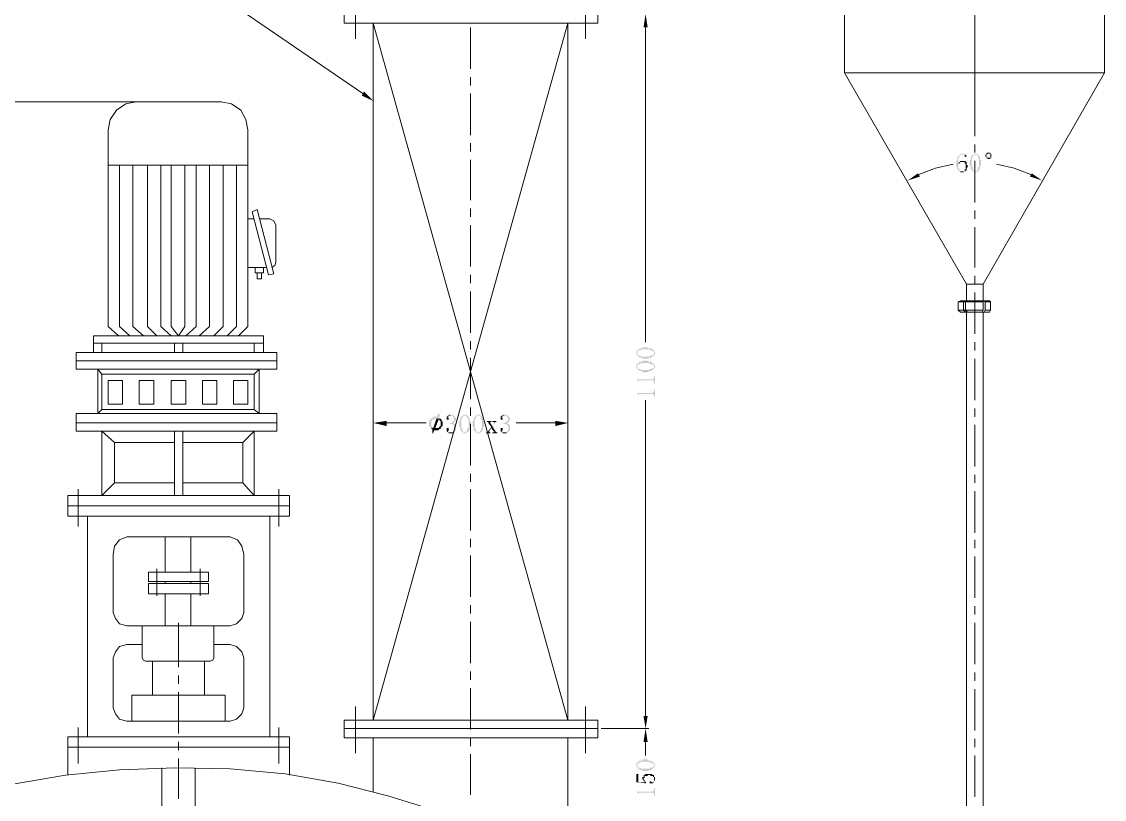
# Model space of a CAD drawing. Header units: millimetres. Extents: x 6 to 291, y 3 to 207.
# Drawn here: x 52.94 to 97.2, y 146.96 to 178.75 of the extents above; entities that cross this region are included whole.
import ezdxf

# ---------------------------------------------------------------- set-up
doc = ezdxf.new("R2010")
doc.units = ezdxf.units.MM

msp = doc.modelspace()

# ---------------------------------------------------------------- hatches: boundary and pattern name
at = {"true_color": 0x00ff00}
h = msp.add_hatch(color=3, dxfattribs=at)
h.dxf.hatch_style = 2
h.paths.add_polyline_path([(78.358859, 178.519667), (78.528192, 178.519667), (78.443526, 179.07)])
h = msp.add_hatch(color=3, dxfattribs=at)
h.dxf.hatch_style = 2
h.paths.add_polyline_path([(66.928859, 175.895), (67.309859, 175.514), (66.844192, 175.725667)])
h = msp.add_hatch(color=3, dxfattribs=at)
h.dxf.hatch_style = 2
h.paths.add_polyline_path([(91.439859, 173.355), (91.312859, 173.355), (91.312859, 173.312667), (91.270526, 173.312667), (91.270526, 173.270333), (91.228192, 173.270333), (91.228192, 173.228), (91.185859, 173.228), (91.185859, 173.185667), (91.185859, 173.143333), (91.185859, 173.101), (91.143526, 173.058667), (91.143526, 173.016333), (91.143526, 172.931667), (91.143526, 172.847), (91.143526, 172.804667), (91.185859, 172.804667), (91.185859, 172.762333), (91.185859, 172.72), (91.228192, 172.677667), (91.228192, 172.635333), (91.397526, 172.635333), (91.312859, 172.635333), (91.312859, 172.677667), (91.270526, 172.677667), (91.270526, 172.72), (91.270526, 172.762333), (91.228192, 172.762333), (91.228192, 172.804667), (91.228192, 172.847), (91.228192, 172.889333), (91.228192, 172.931667), (91.270526, 172.931667), (91.228192, 172.974), (91.228192, 173.101), (91.228192, 173.143333), (91.228192, 173.185667), (91.270526, 173.185667), (91.270526, 173.228), (91.270526, 173.270333), (91.312859, 173.270333), (91.312859, 173.312667), (91.482192, 173.312667), (91.482192, 173.355)])
h = msp.add_hatch(color=3, dxfattribs=at)
h.dxf.hatch_style = 2
h.paths.add_polyline_path([(91.397526, 173.058667), (91.312859, 173.058667), (91.270526, 173.016333), (91.482192, 173.016333), (91.482192, 172.974), (91.524526, 172.931667), (91.524526, 172.889333), (91.524526, 172.847), (91.524526, 172.804667), (91.524526, 172.72), (91.482192, 172.72), (91.482192, 172.677667), (91.482192, 172.635333), (91.270526, 172.635333), (91.312859, 172.635333), (91.312859, 172.593), (91.439859, 172.593), (91.439859, 172.635333), (91.524526, 172.635333), (91.524526, 172.677667), (91.566859, 172.677667), (91.566859, 172.72), (91.566859, 172.762333), (91.609192, 172.804667), (91.609192, 172.847), (91.609192, 172.889333), (91.566859, 172.889333), (91.566859, 172.931667), (91.566859, 172.974), (91.566859, 173.016333), (91.524526, 173.016333), (91.524526, 173.058667), (91.439859, 173.058667)])
h = msp.add_hatch(color=3, dxfattribs=at)
h.dxf.hatch_style = 2
h.paths.add_polyline_path([(91.482192, 173.312667), (91.397526, 173.312667), (91.482192, 173.312667), (91.482192, 173.270333), (91.482192, 173.228), (91.566859, 173.228), (91.566859, 173.270333), (91.524526, 173.312667)])
h = msp.add_hatch(color=3, dxfattribs=at)
h.dxf.hatch_style = 2
h.paths.add_polyline_path([(91.820859, 173.312667), (91.778526, 173.270333), (91.778526, 173.228), (91.736192, 173.228), (91.736192, 173.185667), (91.736192, 173.143333), (91.736192, 173.101), (91.693859, 173.101), (91.693859, 173.058667), (91.693859, 173.016333), (91.693859, 172.974), (91.693859, 172.931667), (91.693859, 172.889333), (91.693859, 172.847), (91.736192, 172.847), (91.736192, 172.804667), (91.736192, 172.762333), (91.736192, 172.72), (91.778526, 172.72), (91.778526, 172.677667), (91.820859, 172.677667), (91.820859, 172.635333), (91.863192, 172.635333), (91.863192, 172.593), (91.990192, 172.593), (91.990192, 172.635333), (92.032526, 172.635333), (91.863192, 172.635333), (91.863192, 172.677667), (91.820859, 172.72), (91.820859, 172.762333), (91.820859, 172.804667), (91.778526, 172.804667), (91.778526, 172.847), (91.778526, 172.889333), (91.778526, 172.931667), (91.778526, 173.016333), (91.778526, 173.058667), (91.778526, 173.101), (91.778526, 173.143333), (91.820859, 173.185667), (91.820859, 173.228), (91.820859, 173.270333), (91.863192, 173.270333), (91.863192, 173.312667), (91.905526, 173.312667)])
h = msp.add_hatch(color=3, dxfattribs=at)
h.dxf.hatch_style = 2
h.paths.add_polyline_path([(91.905526, 173.355), (91.863192, 173.355), (91.863192, 173.312667), (91.820859, 173.312667), (91.990192, 173.312667), (91.990192, 173.270333), (92.032526, 173.270333), (92.032526, 173.228), (92.032526, 173.185667), (92.074859, 173.143333), (92.074859, 173.101), (92.074859, 173.016333), (92.074859, 172.974), (92.074859, 172.889333), (92.074859, 172.847), (92.074859, 172.804667), (92.032526, 172.804667), (92.032526, 172.762333), (92.032526, 172.72), (91.990192, 172.677667), (91.990192, 172.635333), (91.905526, 172.635333), (92.032526, 172.635333), (92.074859, 172.677667), (92.074859, 172.72), (92.117192, 172.72), (92.117192, 172.762333), (92.117192, 172.804667), (92.117192, 172.847), (92.159526, 172.889333), (92.159526, 172.974), (92.159526, 173.016333), (92.159526, 173.101), (92.117192, 173.101), (92.117192, 173.143333), (92.117192, 173.185667), (92.117192, 173.228), (92.074859, 173.228), (92.074859, 173.270333), (92.032526, 173.312667), (91.990192, 173.355), (91.947859, 173.355)])
h = msp.add_hatch(color=3, dxfattribs=at)
h.dxf.hatch_style = 2
h.paths.add_polyline_path([(92.371192, 173.355), (92.371192, 173.312667), (92.328859, 173.312667), (92.328859, 173.270333), (92.328859, 173.228), (92.371192, 173.228), (92.371192, 173.185667), (92.498192, 173.185667), (92.413526, 173.185667), (92.413526, 173.228), (92.371192, 173.228), (92.371192, 173.270333), (92.371192, 173.312667), (92.413526, 173.312667), (92.413526, 173.355), (92.455859, 173.355)])
h = msp.add_hatch(color=3, dxfattribs=at)
h.dxf.hatch_style = 2
h.paths.add_polyline_path([(92.498192, 173.397333), (92.413526, 173.397333), (92.371192, 173.355), (92.540526, 173.355), (92.540526, 173.312667), (92.540526, 173.270333), (92.540526, 173.228), (92.540526, 173.185667), (92.371192, 173.185667), (92.413526, 173.185667), (92.413526, 173.143333), (92.540526, 173.143333), (92.540526, 173.185667), (92.582859, 173.185667), (92.582859, 173.228), (92.582859, 173.270333), (92.582859, 173.312667), (92.582859, 173.355), (92.540526, 173.355), (92.540526, 173.397333)])
h = msp.add_hatch(color=3, dxfattribs=at)
h.dxf.hatch_style = 2
h.paths.add_polyline_path([(91.270526, 173.016333), (91.228192, 172.974), (91.270526, 172.931667), (91.270526, 172.974), (91.312859, 173.016333), (91.397526, 173.016333)])
h = msp.add_hatch(color=3, dxfattribs=at)
h.dxf.hatch_style = 2
h.paths.add_polyline_path([(89.661859, 172.423667), (89.577192, 172.550667), (89.153859, 172.254333)])
h = msp.add_hatch(color=3, dxfattribs=at)
h.dxf.hatch_style = 2
h.paths.add_polyline_path([(94.233859, 172.550667), (94.149192, 172.423667), (94.657192, 172.254333)])
h = msp.add_hatch(color=3, dxfattribs=at)
h.dxf.hatch_style = 2
h.paths.add_polyline_path([(78.062526, 165.227), (78.062526, 165.184667), (78.062526, 165.142333), (78.104859, 165.142333), (78.104859, 165.1), (78.104859, 165.227), (78.104859, 165.269333), (78.147192, 165.269333), (78.147192, 165.311667), (78.231859, 165.311667), (78.274192, 165.354), (78.612859, 165.354), (78.612859, 165.311667), (78.697526, 165.311667), (78.739859, 165.269333), (78.782192, 165.269333), (78.782192, 165.227), (78.782192, 165.311667), (78.739859, 165.354), (78.697526, 165.354), (78.697526, 165.396333), (78.570526, 165.396333), (78.528192, 165.438667), (78.316526, 165.438667), (78.316526, 165.396333), (78.189526, 165.396333), (78.189526, 165.354), (78.147192, 165.354), (78.104859, 165.311667), (78.062526, 165.269333)])
h = msp.add_hatch(color=3, dxfattribs=at)
h.dxf.hatch_style = 2
h.paths.add_polyline_path([(78.104859, 165.1), (78.147192, 165.057667), (78.189526, 165.057667), (78.189526, 165.015333), (78.316526, 165.015333), (78.316526, 164.973), (78.570526, 164.973), (78.570526, 165.015333), (78.697526, 165.015333), (78.697526, 165.057667), (78.739859, 165.057667), (78.739859, 165.1), (78.782192, 165.1), (78.782192, 165.142333), (78.824526, 165.142333), (78.824526, 165.184667), (78.824526, 165.227), (78.824526, 165.269333), (78.782192, 165.269333), (78.782192, 165.311667), (78.782192, 165.184667), (78.782192, 165.142333), (78.739859, 165.142333), (78.697526, 165.1), (78.612859, 165.1), (78.612859, 165.057667), (78.274192, 165.057667), (78.231859, 165.1), (78.147192, 165.1), (78.147192, 165.142333), (78.104859, 165.142333), (78.104859, 165.184667), (78.104859, 165.227)])
h = msp.add_hatch(color=3, dxfattribs=at)
h.dxf.hatch_style = 2
h.paths.add_polyline_path([(78.062526, 164.676667), (78.062526, 164.634333), (78.062526, 164.592), (78.104859, 164.592), (78.104859, 164.549667), (78.104859, 164.676667), (78.104859, 164.719), (78.147192, 164.719), (78.147192, 164.761333), (78.231859, 164.761333), (78.274192, 164.803667), (78.612859, 164.803667), (78.612859, 164.761333), (78.697526, 164.761333), (78.739859, 164.719), (78.782192, 164.719), (78.782192, 164.676667), (78.782192, 164.761333), (78.739859, 164.803667), (78.697526, 164.803667), (78.697526, 164.846), (78.570526, 164.846), (78.528192, 164.888333), (78.316526, 164.888333), (78.316526, 164.846), (78.189526, 164.846), (78.189526, 164.803667), (78.147192, 164.803667), (78.104859, 164.761333), (78.062526, 164.719)])
h = msp.add_hatch(color=3, dxfattribs=at)
h.dxf.hatch_style = 2
h.paths.add_polyline_path([(78.104859, 164.549667), (78.147192, 164.507333), (78.189526, 164.507333), (78.189526, 164.465), (78.316526, 164.465), (78.316526, 164.422667), (78.570526, 164.422667), (78.570526, 164.465), (78.697526, 164.465), (78.697526, 164.507333), (78.739859, 164.507333), (78.739859, 164.549667), (78.782192, 164.549667), (78.782192, 164.592), (78.824526, 164.592), (78.824526, 164.634333), (78.824526, 164.676667), (78.824526, 164.719), (78.782192, 164.719), (78.782192, 164.761333), (78.782192, 164.634333), (78.782192, 164.592), (78.739859, 164.592), (78.697526, 164.549667), (78.612859, 164.549667), (78.612859, 164.507333), (78.274192, 164.507333), (78.231859, 164.549667), (78.147192, 164.549667), (78.147192, 164.592), (78.104859, 164.592), (78.104859, 164.634333), (78.104859, 164.676667)])
h = msp.add_hatch(color=3, dxfattribs=at)
h.dxf.hatch_style = 2
h.paths.add_polyline_path([(78.062526, 164.126333), (78.104859, 164.126333), (78.104859, 164.084), (78.104859, 164.041667), (78.147192, 164.041667), (78.147192, 163.999333), (78.147192, 163.957), (78.147192, 164.041667), (78.147192, 164.084), (78.739859, 164.084), (78.782192, 164.041667), (78.782192, 163.999333), (78.782192, 163.957), (78.824526, 163.957), (78.824526, 164.253333), (78.782192, 164.253333), (78.782192, 164.211), (78.782192, 164.168667), (78.739859, 164.168667), (78.739859, 164.126333), (78.697526, 164.126333)])
h = msp.add_hatch(color=3, dxfattribs=at)
h.dxf.hatch_style = 2
h.paths.add_polyline_path([(78.062526, 163.576), (78.104859, 163.576), (78.104859, 163.533667), (78.104859, 163.491333), (78.147192, 163.491333), (78.147192, 163.449), (78.147192, 163.406667), (78.147192, 163.491333), (78.147192, 163.533667), (78.739859, 163.533667), (78.782192, 163.491333), (78.782192, 163.449), (78.782192, 163.406667), (78.824526, 163.406667), (78.824526, 163.703), (78.782192, 163.703), (78.782192, 163.660667), (78.782192, 163.618333), (78.739859, 163.618333), (78.739859, 163.576), (78.697526, 163.576)])
h = msp.add_hatch(color=3, dxfattribs=at)
h.dxf.hatch_style = 2
h.paths.add_polyline_path([(67.860192, 162.433), (67.860192, 162.221333), (67.309859, 162.348333)])
h = msp.add_hatch(color=3, dxfattribs=at)
h.dxf.hatch_style = 2
h.paths.add_polyline_path([(69.976859, 162.729333), (69.934526, 162.687), (69.934526, 162.602333), (69.765192, 162.602333), (69.765192, 162.56), (69.722859, 162.56), (69.680526, 162.517667), (69.638192, 162.517667), (69.638192, 162.475333), (69.595859, 162.433), (69.595859, 162.390667), (69.595859, 162.306), (69.595859, 162.221333), (69.638192, 162.179), (69.638192, 162.136667), (69.765192, 162.136667), (69.765192, 162.179), (69.722859, 162.179), (69.680526, 162.221333), (69.680526, 162.263667), (69.680526, 162.306), (69.680526, 162.348333), (69.680526, 162.390667), (69.680526, 162.433), (69.722859, 162.433), (69.722859, 162.475333), (69.765192, 162.475333), (69.807526, 162.517667), (70.061526, 162.517667), (70.019192, 162.56), (69.976859, 162.56), (70.019192, 162.602333), (70.019192, 162.644667), (70.019192, 162.687), (70.019192, 162.729333)])
h = msp.add_hatch(color=3, dxfattribs=at)
h.dxf.hatch_style = 2
h.paths.add_polyline_path([(70.061526, 162.517667), (69.849859, 162.517667), (69.892192, 162.517667), (69.765192, 162.136667), (69.638192, 162.136667), (69.680526, 162.136667), (69.680526, 162.094333), (69.849859, 162.136667), (69.976859, 162.475333), (70.103859, 162.475333)])
h = msp.add_hatch(color=3, dxfattribs=at)
h.dxf.hatch_style = 2
h.paths.add_polyline_path([(70.103859, 162.475333), (69.976859, 162.475333), (70.019192, 162.475333), (70.019192, 162.433), (70.061526, 162.433), (70.061526, 162.390667), (70.061526, 162.306), (70.061526, 162.263667), (70.061526, 162.221333), (70.019192, 162.221333), (70.019192, 162.179), (69.976859, 162.136667), (69.849859, 162.136667), (69.680526, 162.094333), (69.722859, 162.094333), (69.722859, 162.052), (69.722859, 161.967333), (69.722859, 161.925), (69.765192, 161.925), (69.765192, 161.967333), (69.807526, 162.052), (69.976859, 162.052), (70.019192, 162.094333), (70.061526, 162.094333), (70.061526, 162.136667), (70.103859, 162.179), (70.103859, 162.221333), (70.146192, 162.221333), (70.146192, 162.263667), (70.146192, 162.306), (70.146192, 162.348333), (70.146192, 162.390667), (70.103859, 162.433)])
h = msp.add_hatch(color=3, dxfattribs=at)
h.dxf.hatch_style = 2
h.paths.add_polyline_path([(69.849859, 162.602333), (69.807526, 162.602333), (69.934526, 162.602333), (69.892192, 162.602333)])
h = msp.add_hatch(color=3, dxfattribs=at)
h.dxf.hatch_style = 2
h.paths.add_polyline_path([(70.400192, 162.687), (70.400192, 162.644667), (70.357859, 162.644667), (70.315526, 162.602333), (70.315526, 162.56), (70.315526, 162.517667), (70.315526, 162.475333), (70.400192, 162.475333), (70.400192, 162.517667), (70.400192, 162.56), (70.357859, 162.56), (70.357859, 162.602333), (70.400192, 162.602333), (70.400192, 162.644667), (70.484859, 162.644667)])
h = msp.add_hatch(color=3, dxfattribs=at)
h.dxf.hatch_style = 2
h.paths.add_polyline_path([(70.484859, 162.687), (70.400192, 162.687), (70.484859, 162.644667), (70.569526, 162.644667), (70.569526, 162.602333), (70.611859, 162.56), (70.611859, 162.517667), (70.611859, 162.475333), (70.611859, 162.433), (70.569526, 162.433), (70.569526, 162.390667), (70.527192, 162.390667), (70.527192, 162.348333), (70.442526, 162.348333), (70.442526, 162.306), (70.569526, 162.306), (70.569526, 162.263667), (70.611859, 162.263667), (70.611859, 162.221333), (70.611859, 162.179), (70.654192, 162.179), (70.654192, 162.136667), (70.611859, 162.094333), (70.611859, 162.052), (70.611859, 162.009667), (70.569526, 162.009667), (70.569526, 161.967333), (70.484859, 161.967333), (70.654192, 161.967333), (70.654192, 162.009667), (70.696526, 162.052), (70.696526, 162.094333), (70.696526, 162.136667), (70.696526, 162.179), (70.696526, 162.221333), (70.696526, 162.263667), (70.654192, 162.263667), (70.654192, 162.306), (70.611859, 162.306), (70.569526, 162.348333), (70.611859, 162.348333), (70.611859, 162.390667), (70.654192, 162.390667), (70.654192, 162.433), (70.696526, 162.475333), (70.696526, 162.517667), (70.696526, 162.56), (70.654192, 162.56), (70.654192, 162.602333), (70.611859, 162.644667), (70.569526, 162.687), (70.527192, 162.687)])
h = msp.add_hatch(color=3, dxfattribs=at)
h.dxf.hatch_style = 2
h.paths.add_polyline_path([(70.950526, 162.644667), (70.908192, 162.602333), (70.908192, 162.56), (70.865859, 162.56), (70.865859, 162.517667), (70.865859, 162.475333), (70.865859, 162.433), (70.823526, 162.433), (70.823526, 162.390667), (70.823526, 162.348333), (70.823526, 162.306), (70.823526, 162.263667), (70.823526, 162.221333), (70.823526, 162.179), (70.865859, 162.179), (70.865859, 162.136667), (70.865859, 162.094333), (70.865859, 162.052), (70.908192, 162.052), (70.908192, 162.009667), (70.950526, 162.009667), (70.950526, 161.967333), (70.992859, 161.967333), (70.992859, 161.925), (71.119859, 161.925), (71.119859, 161.967333), (71.162192, 161.967333), (70.992859, 161.967333), (70.992859, 162.009667), (70.950526, 162.052), (70.950526, 162.094333), (70.950526, 162.136667), (70.908192, 162.136667), (70.908192, 162.179), (70.908192, 162.221333), (70.908192, 162.263667), (70.908192, 162.348333), (70.908192, 162.390667), (70.908192, 162.433), (70.908192, 162.475333), (70.950526, 162.517667), (70.950526, 162.56), (70.950526, 162.602333), (70.992859, 162.602333), (70.992859, 162.644667), (71.035192, 162.644667)])
h = msp.add_hatch(color=3, dxfattribs=at)
h.dxf.hatch_style = 2
h.paths.add_polyline_path([(71.035192, 162.687), (70.992859, 162.687), (70.992859, 162.644667), (70.950526, 162.644667), (71.119859, 162.644667), (71.119859, 162.602333), (71.162192, 162.602333), (71.162192, 162.56), (71.162192, 162.517667), (71.204526, 162.475333), (71.204526, 162.433), (71.204526, 162.348333), (71.204526, 162.306), (71.204526, 162.221333), (71.204526, 162.179), (71.204526, 162.136667), (71.162192, 162.136667), (71.162192, 162.094333), (71.162192, 162.052), (71.119859, 162.009667), (71.119859, 161.967333), (71.035192, 161.967333), (71.162192, 161.967333), (71.204526, 162.009667), (71.204526, 162.052), (71.246859, 162.052), (71.246859, 162.094333), (71.246859, 162.136667), (71.246859, 162.179), (71.289192, 162.221333), (71.289192, 162.306), (71.289192, 162.348333), (71.289192, 162.433), (71.246859, 162.433), (71.246859, 162.475333), (71.246859, 162.517667), (71.246859, 162.56), (71.204526, 162.56), (71.204526, 162.602333), (71.162192, 162.644667), (71.119859, 162.687), (71.077526, 162.687)])
h = msp.add_hatch(color=3, dxfattribs=at)
h.dxf.hatch_style = 2
h.paths.add_polyline_path([(71.500859, 162.644667), (71.458526, 162.602333), (71.458526, 162.56), (71.416192, 162.56), (71.416192, 162.517667), (71.416192, 162.475333), (71.416192, 162.433), (71.373859, 162.433), (71.373859, 162.390667), (71.373859, 162.348333), (71.373859, 162.306), (71.373859, 162.263667), (71.373859, 162.221333), (71.373859, 162.179), (71.416192, 162.179), (71.416192, 162.136667), (71.416192, 162.094333), (71.416192, 162.052), (71.458526, 162.052), (71.458526, 162.009667), (71.500859, 162.009667), (71.500859, 161.967333), (71.543192, 161.967333), (71.543192, 161.925), (71.670192, 161.925), (71.670192, 161.967333), (71.712526, 161.967333), (71.543192, 161.967333), (71.543192, 162.009667), (71.500859, 162.052), (71.500859, 162.094333), (71.500859, 162.136667), (71.458526, 162.136667), (71.458526, 162.179), (71.458526, 162.221333), (71.458526, 162.263667), (71.458526, 162.348333), (71.458526, 162.390667), (71.458526, 162.433), (71.458526, 162.475333), (71.500859, 162.517667), (71.500859, 162.56), (71.500859, 162.602333), (71.543192, 162.602333), (71.543192, 162.644667), (71.585526, 162.644667)])
h = msp.add_hatch(color=3, dxfattribs=at)
h.dxf.hatch_style = 2
h.paths.add_polyline_path([(71.585526, 162.687), (71.543192, 162.687), (71.543192, 162.644667), (71.500859, 162.644667), (71.670192, 162.644667), (71.670192, 162.602333), (71.712526, 162.602333), (71.712526, 162.56), (71.712526, 162.517667), (71.754859, 162.475333), (71.754859, 162.433), (71.754859, 162.348333), (71.754859, 162.306), (71.754859, 162.221333), (71.754859, 162.179), (71.754859, 162.136667), (71.712526, 162.136667), (71.712526, 162.094333), (71.712526, 162.052), (71.670192, 162.009667), (71.670192, 161.967333), (71.585526, 161.967333), (71.712526, 161.967333), (71.754859, 162.009667), (71.754859, 162.052), (71.797192, 162.052), (71.797192, 162.094333), (71.797192, 162.136667), (71.797192, 162.179), (71.839526, 162.221333), (71.839526, 162.306), (71.839526, 162.348333), (71.839526, 162.433), (71.797192, 162.433), (71.797192, 162.475333), (71.797192, 162.517667), (71.797192, 162.56), (71.754859, 162.56), (71.754859, 162.602333), (71.712526, 162.644667), (71.670192, 162.687), (71.627859, 162.687)])
h = msp.add_hatch(color=3, dxfattribs=at)
h.dxf.hatch_style = 2
h.paths.add_polyline_path([(72.135859, 162.433), (71.966526, 162.433), (71.966526, 162.390667), (72.008859, 162.390667), (72.008859, 162.348333), (72.135859, 162.179), (72.135859, 162.136667), (72.220526, 162.009667), (72.262859, 162.009667), (72.262859, 161.967333), (72.178192, 161.967333), (72.178192, 161.925), (72.389859, 161.925), (72.389859, 161.967333), (72.347526, 161.967333), (72.305192, 162.009667), (72.178192, 162.221333), (72.093526, 162.348333), (72.093526, 162.390667), (72.135859, 162.390667)])
h = msp.add_hatch(color=3, dxfattribs=at)
h.dxf.hatch_style = 2
h.paths.add_polyline_path([(72.347526, 162.433), (72.178192, 162.433), (72.178192, 162.390667), (72.262859, 162.390667), (72.262859, 162.348333), (72.178192, 162.221333), (72.305192, 162.390667), (72.347526, 162.390667)])
h = msp.add_hatch(color=3, dxfattribs=at)
h.dxf.hatch_style = 2
h.paths.add_polyline_path([(72.601526, 162.687), (72.601526, 162.644667), (72.559192, 162.644667), (72.516859, 162.602333), (72.516859, 162.56), (72.516859, 162.517667), (72.516859, 162.475333), (72.601526, 162.475333), (72.601526, 162.517667), (72.601526, 162.56), (72.559192, 162.56), (72.559192, 162.602333), (72.601526, 162.602333), (72.601526, 162.644667), (72.686192, 162.644667)])
h = msp.add_hatch(color=3, dxfattribs=at)
h.dxf.hatch_style = 2
h.paths.add_polyline_path([(72.686192, 162.687), (72.601526, 162.687), (72.686192, 162.644667), (72.770859, 162.644667), (72.770859, 162.602333), (72.813192, 162.56), (72.813192, 162.517667), (72.813192, 162.475333), (72.813192, 162.433), (72.770859, 162.433), (72.770859, 162.390667), (72.728526, 162.390667), (72.728526, 162.348333), (72.643859, 162.348333), (72.643859, 162.306), (72.770859, 162.306), (72.770859, 162.263667), (72.813192, 162.263667), (72.813192, 162.221333), (72.813192, 162.179), (72.855526, 162.179), (72.855526, 162.136667), (72.813192, 162.094333), (72.813192, 162.052), (72.813192, 162.009667), (72.770859, 162.009667), (72.770859, 161.967333), (72.686192, 161.967333), (72.855526, 161.967333), (72.855526, 162.009667), (72.897859, 162.052), (72.897859, 162.094333), (72.897859, 162.136667), (72.897859, 162.179), (72.897859, 162.221333), (72.897859, 162.263667), (72.855526, 162.263667), (72.855526, 162.306), (72.813192, 162.306), (72.770859, 162.348333), (72.813192, 162.348333), (72.813192, 162.390667), (72.855526, 162.390667), (72.855526, 162.433), (72.897859, 162.475333), (72.897859, 162.517667), (72.897859, 162.56), (72.855526, 162.56), (72.855526, 162.602333), (72.813192, 162.644667), (72.770859, 162.687), (72.728526, 162.687)])
h = msp.add_hatch(color=3, dxfattribs=at)
h.dxf.hatch_style = 2
h.paths.add_polyline_path([(74.760526, 162.433), (74.760526, 162.221333), (75.268526, 162.348333)])
h = msp.add_hatch(color=3, dxfattribs=at)
h.dxf.hatch_style = 2
h.paths.add_polyline_path([(69.934526, 162.052), (69.807526, 162.052), (69.892192, 162.052)])
h = msp.add_hatch(color=3, dxfattribs=at)
h.dxf.hatch_style = 2
h.paths.add_polyline_path([(70.357859, 162.136667), (70.315526, 162.136667), (70.315526, 162.094333), (70.315526, 162.052), (70.315526, 162.009667), (70.357859, 161.967333), (70.400192, 161.967333), (70.400192, 161.925), (70.569526, 161.925), (70.569526, 161.967333), (70.611859, 161.967333), (70.400192, 161.967333), (70.357859, 162.009667), (70.400192, 162.052), (70.400192, 162.094333), (70.400192, 162.136667)])
h = msp.add_hatch(color=3, dxfattribs=at)
h.dxf.hatch_style = 2
h.paths.add_polyline_path([(72.135859, 162.179), (72.008859, 162.009667), (71.966526, 161.967333), (71.924192, 161.967333), (71.924192, 161.925), (72.093526, 161.925), (72.093526, 161.967333), (72.051192, 161.967333), (72.051192, 162.009667), (72.135859, 162.136667)])
h = msp.add_hatch(color=3, dxfattribs=at)
h.dxf.hatch_style = 2
h.paths.add_polyline_path([(72.559192, 162.136667), (72.516859, 162.136667), (72.516859, 162.094333), (72.516859, 162.052), (72.516859, 162.009667), (72.559192, 161.967333), (72.601526, 161.967333), (72.601526, 161.925), (72.770859, 161.925), (72.770859, 161.967333), (72.813192, 161.967333), (72.601526, 161.967333), (72.559192, 162.009667), (72.601526, 162.052), (72.601526, 162.094333), (72.601526, 162.136667)])
h = msp.add_hatch(color=3, dxfattribs=at)
h.dxf.hatch_style = 2
h.paths.add_polyline_path([(78.358859, 150.368), (78.528192, 150.368), (78.443526, 149.86)])
h = msp.add_hatch(color=3, dxfattribs=at)
h.dxf.hatch_style = 2
h.paths.add_polyline_path([(78.358859, 149.309667), (78.528192, 149.309667), (78.443526, 149.86)])
h = msp.add_hatch(color=3, dxfattribs=at)
h.dxf.hatch_style = 2
h.paths.add_polyline_path([(78.062526, 148.378333), (78.062526, 148.336), (78.062526, 148.293667), (78.104859, 148.293667), (78.104859, 148.251333), (78.104859, 148.378333), (78.104859, 148.420667), (78.147192, 148.420667), (78.147192, 148.463), (78.231859, 148.463), (78.274192, 148.505333), (78.612859, 148.505333), (78.612859, 148.463), (78.697526, 148.463), (78.739859, 148.420667), (78.782192, 148.420667), (78.782192, 148.378333), (78.782192, 148.463), (78.739859, 148.505333), (78.697526, 148.505333), (78.697526, 148.547667), (78.570526, 148.547667), (78.528192, 148.59), (78.316526, 148.59), (78.316526, 148.547667), (78.189526, 148.547667), (78.189526, 148.505333), (78.147192, 148.505333), (78.104859, 148.463), (78.062526, 148.420667)])
h = msp.add_hatch(color=3, dxfattribs=at)
h.dxf.hatch_style = 2
h.paths.add_polyline_path([(78.104859, 148.251333), (78.147192, 148.209), (78.189526, 148.209), (78.189526, 148.166667), (78.316526, 148.166667), (78.316526, 148.124333), (78.570526, 148.124333), (78.570526, 148.166667), (78.697526, 148.166667), (78.697526, 148.209), (78.739859, 148.209), (78.739859, 148.251333), (78.782192, 148.251333), (78.782192, 148.293667), (78.824526, 148.293667), (78.824526, 148.336), (78.824526, 148.378333), (78.824526, 148.420667), (78.782192, 148.420667), (78.782192, 148.463), (78.782192, 148.336), (78.782192, 148.293667), (78.739859, 148.293667), (78.697526, 148.251333), (78.612859, 148.251333), (78.612859, 148.209), (78.274192, 148.209), (78.231859, 148.251333), (78.147192, 148.251333), (78.147192, 148.293667), (78.104859, 148.293667), (78.104859, 148.336), (78.104859, 148.378333)])
h = msp.add_hatch(color=3, dxfattribs=at)
h.dxf.hatch_style = 2
h.paths.add_polyline_path([(78.062526, 147.997333), (78.062526, 147.658667), (78.443526, 147.616333), (78.485859, 147.658667), (78.443526, 147.658667), (78.443526, 147.701), (78.401192, 147.658667), (78.147192, 147.658667), (78.147192, 147.997333)])
h = msp.add_hatch(color=3, dxfattribs=at)
h.dxf.hatch_style = 2
h.paths.add_polyline_path([(78.316526, 147.828), (78.316526, 147.785667), (78.358859, 147.743333), (78.358859, 147.701), (78.358859, 147.828), (78.401192, 147.828), (78.401192, 147.870333), (78.401192, 147.912667), (78.528192, 147.912667), (78.528192, 147.955), (78.612859, 147.955), (78.655192, 147.912667), (78.739859, 147.912667), (78.739859, 147.870333), (78.782192, 147.870333), (78.782192, 147.828), (78.782192, 147.701), (78.824526, 147.743333), (78.824526, 147.785667), (78.824526, 147.828), (78.824526, 147.870333), (78.782192, 147.870333), (78.782192, 147.912667), (78.782192, 147.955), (78.739859, 147.955), (78.697526, 147.997333), (78.443526, 147.997333), (78.401192, 147.955), (78.358859, 147.955), (78.358859, 147.912667), (78.358859, 147.870333), (78.316526, 147.870333)])
h = msp.add_hatch(color=3, dxfattribs=at)
h.dxf.hatch_style = 2
h.paths.add_polyline_path([(78.358859, 147.701), (78.401192, 147.701), (78.401192, 147.658667), (78.443526, 147.701), (78.401192, 147.701), (78.401192, 147.743333), (78.358859, 147.785667), (78.358859, 147.828)])
h = msp.add_hatch(color=3, dxfattribs=at)
h.dxf.hatch_style = 2
h.paths.add_polyline_path([(78.062526, 147.277667), (78.104859, 147.277667), (78.104859, 147.235333), (78.104859, 147.193), (78.147192, 147.193), (78.147192, 147.150667), (78.147192, 147.108333), (78.147192, 147.193), (78.147192, 147.235333), (78.739859, 147.235333), (78.782192, 147.193), (78.782192, 147.150667), (78.782192, 147.108333), (78.824526, 147.108333), (78.824526, 147.404667), (78.782192, 147.404667), (78.782192, 147.362333), (78.782192, 147.32), (78.739859, 147.32), (78.739859, 147.277667), (78.697526, 147.277667)])
h = msp.add_hatch(color=3, dxfattribs=at)
h.dxf.hatch_style = 2
h.paths.add_polyline_path([(78.612859, 147.658667), (78.612859, 147.616333), (78.739859, 147.616333), (78.739859, 147.658667), (78.782192, 147.658667), (78.782192, 147.785667), (78.782192, 147.743333), (78.782192, 147.701), (78.739859, 147.658667), (78.697526, 147.658667), (78.655192, 147.701), (78.612859, 147.701)])

# ---------------------------------------------------------------- linework, layer by layer
at = {"color": 3, "lineweight": 0, "true_color": 0x00ff00}
for points in [[(66.886526, 175.810333), (34.670859, 197.823667)], [(78.443526, 178.519667), (78.443526, 165.650333)], [(59.224192, 175.471667), (29.971859, 175.471667)], [(91.016526, 172.931667), (90.296859, 172.762333), (89.619526, 172.508333)], [(94.191526, 172.508333), (93.514192, 172.762333), (92.794526, 172.931667)], [(67.309859, 164.338), (67.309859, 162.179)], [(75.268526, 164.338), (75.268526, 162.179)], [(78.443526, 150.368), (78.443526, 163.279667)], [(67.860192, 162.348333), (69.468859, 162.348333)], [(74.760526, 162.348333), (73.151859, 162.348333)], [(76.623192, 149.86), (78.570526, 149.86)], [(76.623192, 149.86), (78.570526, 149.86)], [(78.443526, 149.309667), (78.443526, 148.759333)]]:
    msp.add_lwpolyline(points, dxfattribs=at)
at = {"color": 7, "lineweight": 0}
for points in [[(86.571526, 176.657), (86.571526, 186.901667)], [(91.905526, 186.901667), (91.905526, 175.090667)], [(97.197192, 176.657), (97.197192, 186.901667)], [(67.309859, 178.689), (67.309859, 150.198667)], [(75.268526, 178.689), (75.268526, 150.198667)], [(86.571526, 176.657), (91.566859, 168.021)], [(86.571526, 176.657), (97.197192, 176.657)], [(97.197192, 176.657), (92.244192, 168.021)], [(61.086859, 175.471667), (57.615526, 175.471667), (57.192192, 175.387), (56.811192, 175.133), (56.557192, 174.752), (56.472526, 174.328667)], [(62.187526, 174.328667), (62.102859, 174.752), (61.891192, 175.133), (61.510192, 175.387), (61.086859, 175.471667)], [(56.472526, 173.820667), (56.472526, 166.285333), (56.895859, 165.904333), (56.472526, 166.285333), (56.472526, 174.328667)], [(62.187526, 174.328667), (62.187526, 166.285333), (61.806526, 165.904333)], [(56.472526, 172.889333), (62.187526, 172.889333)], [(56.938192, 172.889333), (56.938192, 166.285333), (57.361526, 165.904333)], [(57.488526, 172.889333), (57.488526, 166.285333), (57.911859, 165.904333)], [(58.081192, 172.889333), (58.081192, 166.285333), (58.462192, 165.904333)], [(58.631526, 172.889333), (58.631526, 166.285333), (59.054859, 165.904333)], [(59.054859, 172.889333), (59.054859, 166.285333), (59.351192, 165.904333)], [(59.351192, 165.904333), (59.605192, 166.285333), (59.605192, 172.889333)], [(60.070859, 172.889333), (60.070859, 166.285333)], [(60.621192, 172.889333), (60.621192, 166.285333)], [(61.171526, 172.889333), (61.171526, 166.285333)], [(61.721859, 172.889333), (61.721859, 166.285333)], [(62.187526, 170.688), (62.441526, 170.688)], [(62.653192, 170.688), (63.076526, 170.688)], [(63.330526, 170.434), (63.245859, 170.603333), (63.076526, 170.688)], [(63.330526, 170.434), (63.330526, 168.91)], [(62.949526, 168.698333), (62.187526, 168.698333)], [(62.822526, 168.698333), (62.822526, 168.486667), (62.483859, 168.486667), (62.483859, 168.698333)], [(63.161192, 168.698333), (63.288192, 168.783), (63.330526, 168.91)], [(62.568526, 168.486667), (62.568526, 168.232667)], [(62.568526, 168.232667), (62.737859, 168.232667)], [(62.737859, 168.486667), (62.737859, 168.232667)], [(91.566859, 167.343667), (91.566859, 168.021)], [(91.566859, 168.021), (92.244192, 168.021)], [(92.244192, 167.343667), (92.244192, 168.021)], [(91.228192, 167.301333), (91.312859, 167.343667)], [(91.228192, 167.301333), (92.244192, 167.301333)], [(91.228192, 166.962667), (91.228192, 167.301333)], [(92.498192, 167.343667), (91.312859, 167.343667)], [(91.524526, 167.343667), (91.439859, 167.301333)], [(91.439859, 167.301333), (91.439859, 166.962667), (91.524526, 166.878)], [(91.609192, 167.343667), (91.524526, 167.301333)], [(91.524526, 167.301333), (91.524526, 166.962667), (91.609192, 166.878)], [(92.201859, 167.343667), (92.244192, 167.301333)], [(92.244192, 167.301333), (92.244192, 166.962667), (92.201859, 166.878)], [(92.286526, 167.343667), (92.328859, 167.301333)], [(92.328859, 166.962667), (92.328859, 167.301333)], [(92.328859, 167.301333), (92.540526, 167.301333)], [(92.498192, 167.343667), (92.540526, 167.301333)], [(92.540526, 166.962667), (92.540526, 167.301333)], [(91.228192, 166.962667), (92.244192, 166.962667)], [(91.228192, 166.962667), (91.312859, 166.878)], [(92.498192, 166.878), (91.312859, 166.878)], [(91.566859, 136.736667), (91.566859, 166.878)], [(92.244192, 136.736667), (92.244192, 166.878)], [(92.328859, 166.962667), (92.286526, 166.878)], [(92.328859, 166.962667), (92.540526, 166.962667), (92.498192, 166.878)], [(60.070859, 166.285333), (59.647526, 165.904333)], [(60.621192, 166.285333), (60.197859, 165.904333)], [(61.171526, 166.285333), (60.790526, 165.904333)], [(61.721859, 166.285333), (61.340859, 165.904333)], [(59.351192, 165.904333), (55.879859, 165.904333), (55.879859, 165.608), (59.351192, 165.608)], [(55.879859, 165.608), (55.879859, 165.227)], [(56.218526, 165.608), (56.218526, 165.227)], [(59.181859, 165.608), (59.181859, 165.227)], [(59.351192, 165.904333), (62.822526, 165.904333), (62.822526, 165.608), (59.351192, 165.608)], [(59.520526, 165.608), (59.520526, 165.227)], [(62.441526, 165.608), (62.441526, 165.227)], [(62.822526, 165.608), (62.822526, 165.227)], [(55.160192, 165.227), (63.372859, 165.227)], [(55.160192, 164.549667), (55.160192, 165.227)], [(63.372859, 164.549667), (63.372859, 165.227)], [(55.160192, 164.888333), (63.372859, 164.888333)], [(55.160192, 164.549667), (63.372859, 164.549667)], [(56.049192, 164.549667), (56.049192, 162.729333)], [(56.218526, 164.338), (56.049192, 164.549667)], [(56.218526, 164.338), (62.441526, 164.338)], [(56.218526, 164.338), (56.218526, 162.898667)], [(62.441526, 164.338), (62.653192, 164.549667)], [(62.441526, 164.338), (62.441526, 162.898667)], [(62.441526, 164.338), (62.441526, 162.898667)], [(62.653192, 164.549667), (62.653192, 162.729333)], [(56.472526, 164.084), (57.065192, 164.084)], [(56.472526, 164.084), (56.472526, 163.110333)], [(57.065192, 163.110333), (57.065192, 164.084)], [(57.742526, 164.084), (58.335192, 164.084)], [(57.742526, 164.084), (57.742526, 163.110333)], [(58.335192, 163.110333), (58.335192, 164.084)], [(59.054859, 164.084), (59.647526, 164.084)], [(59.054859, 164.084), (59.054859, 163.110333)], [(59.647526, 163.110333), (59.647526, 164.084)], [(60.917526, 164.084), (60.324859, 164.084)], [(60.324859, 163.110333), (60.324859, 164.084)], [(60.917526, 164.084), (60.917526, 163.110333)], [(62.187526, 164.084), (61.594859, 164.084)], [(61.594859, 163.110333), (61.594859, 164.084)], [(62.187526, 164.084), (62.187526, 163.110333)], [(56.218526, 162.898667), (56.049192, 162.729333)], [(56.218526, 162.898667), (62.441526, 162.898667)], [(56.472526, 163.110333), (57.065192, 163.110333)], [(57.742526, 163.110333), (58.335192, 163.110333)], [(59.054859, 163.110333), (59.647526, 163.110333)], [(60.917526, 163.110333), (60.324859, 163.110333)], [(62.187526, 163.110333), (61.594859, 163.110333)], [(62.441526, 162.898667), (62.653192, 162.729333)], [(55.160192, 162.729333), (63.372859, 162.729333)], [(55.160192, 162.009667), (55.160192, 162.729333)], [(63.372859, 162.009667), (63.372859, 162.729333)], [(55.160192, 162.348333), (63.372859, 162.348333)], [(55.160192, 162.009667), (63.372859, 162.009667)], [(56.218526, 162.009667), (56.218526, 159.385)], [(56.218526, 162.009667), (56.726526, 161.544)], [(59.181859, 162.009667), (59.181859, 159.385)], [(59.520526, 162.009667), (59.520526, 159.385)], [(61.975859, 159.893), (61.975859, 161.544), (62.441526, 162.009667)], [(62.441526, 162.009667), (62.441526, 159.385)], [(56.726526, 161.544), (59.181859, 161.544)], [(56.726526, 161.544), (56.726526, 159.893)], [(61.975859, 161.544), (59.520526, 161.544)], [(56.218526, 159.385), (56.726526, 159.893)], [(59.181859, 159.893), (56.726526, 159.893)], [(59.520526, 159.893), (61.975859, 159.893)], [(62.441526, 159.385), (61.975859, 159.893)], [(54.821526, 159.385), (63.880859, 159.385), (63.880859, 158.961667)], [(63.880859, 158.961667), (54.821526, 158.961667), (54.821526, 159.385)], [(54.821526, 158.961667), (63.880859, 158.961667)], [(63.880859, 158.961667), (63.880859, 158.538333), (54.821526, 158.538333), (54.821526, 158.961667)], [(55.625859, 158.538333), (55.625859, 149.521333)], [(63.076526, 158.538333), (63.076526, 149.521333)], [(57.234526, 157.691667), (56.938192, 157.564667), (56.726526, 157.310667), (56.684192, 156.972)], [(57.234526, 157.691667), (61.467859, 157.691667)], [(58.800859, 156.252333), (58.800859, 157.691667)], [(59.859192, 156.252333), (59.859192, 157.691667)], [(62.018192, 156.972), (61.933526, 157.310667), (61.764192, 157.564667), (61.467859, 157.691667)], [(56.684192, 154.601333), (56.684192, 156.972)], [(62.018192, 156.972), (62.018192, 154.601333)], [(58.800859, 155.786667), (58.800859, 155.871333)], [(59.859192, 155.786667), (59.859192, 155.871333)], [(58.800859, 154.051), (58.800859, 155.363333)], [(59.859192, 154.051), (59.859192, 155.363333)], [(56.684192, 154.601333), (56.768859, 154.347333), (56.938192, 154.135667), (57.234526, 154.051)], [(61.467859, 154.051), (61.721859, 154.135667), (61.933526, 154.347333), (62.018192, 154.601333)], [(61.467859, 154.051), (57.234526, 154.051)], [(57.869526, 154.051), (57.869526, 152.738667), (57.911859, 152.654), (57.996526, 152.611667), (60.663526, 152.611667), (60.748192, 152.654), (60.790526, 152.738667), (60.790526, 154.051)], [(57.234526, 153.289), (56.938192, 153.204333), (56.768859, 152.992667), (56.684192, 152.738667)], [(57.234526, 153.289), (57.869526, 153.289)], [(60.790526, 153.289), (61.467859, 153.289)], [(62.018192, 152.738667), (61.933526, 152.992667), (61.721859, 153.204333), (61.467859, 153.289)], [(56.684192, 150.706667), (56.684192, 152.738667)], [(62.018192, 152.738667), (62.018192, 150.706667)], [(58.292859, 152.611667), (58.292859, 151.214667)], [(60.409526, 152.611667), (60.409526, 151.214667)], [(57.446192, 150.156333), (57.446192, 151.214667), (61.256192, 151.214667), (61.256192, 150.156333)], [(56.684192, 150.706667), (56.768859, 150.452667), (56.938192, 150.241), (57.234526, 150.156333)], [(61.467859, 150.156333), (61.721859, 150.241), (61.933526, 150.452667), (62.018192, 150.706667)], [(61.467859, 150.156333), (57.234526, 150.156333)], [(66.124526, 149.86), (76.496192, 149.86)], [(67.309859, 149.479), (67.309859, 147.277667)], [(75.268526, 149.479), (75.268526, 142.959667)], [(54.821526, 147.955), (54.821526, 149.098)], [(63.880859, 149.098), (63.880859, 147.955)], [(76.623192, 139.615333), (76.453859, 140.758333), (76.030526, 141.859), (75.268526, 142.959667), (74.294859, 143.975667), (73.024859, 144.907), (71.500859, 145.753667), (69.807526, 146.515667), (67.902526, 147.108333), (65.870526, 147.616333), (63.711526, 147.997333), (61.467859, 148.209), (59.224192, 148.251333), (56.938192, 148.166667), (54.736859, 147.955), (52.577859, 147.574)], [(58.673859, 148.251333), (58.673859, 134.535333)], [(60.028526, 148.251333), (60.028526, 134.535333)]]:
    msp.add_lwpolyline(points, dxfattribs=at)
at = {"color": 1, "lineweight": 0, "true_color": 0xff0000}
for points in [[(66.590192, 180.001333), (66.590192, 178.054)], [(75.988192, 180.001333), (75.988192, 178.054)], [(71.289192, 178.519667), (71.289192, 176.826333)], [(91.905526, 176.784), (91.905526, 178.477333)], [(71.289192, 176.487667), (71.289192, 176.149)], [(91.905526, 176.106667), (91.905526, 176.445333)], [(71.289192, 175.810333), (71.289192, 174.117)], [(91.905526, 174.074667), (91.905526, 175.768)], [(71.289192, 173.778333), (71.289192, 173.439667)], [(91.905526, 173.397333), (91.905526, 173.736)], [(71.289192, 173.101), (71.289192, 171.45)], [(91.905526, 171.365333), (91.905526, 173.058667)], [(71.289192, 171.111333), (71.289192, 170.772667)], [(91.905526, 170.688), (91.905526, 171.026667)], [(71.289192, 170.434), (71.289192, 168.740667)], [(91.905526, 168.698333), (91.905526, 170.349333)], [(71.289192, 168.402), (71.289192, 168.063333)], [(91.905526, 168.021), (91.905526, 168.359667)], [(71.289192, 167.724667), (71.289192, 166.031333)], [(91.905526, 165.989), (91.905526, 167.682333)], [(71.289192, 165.692667), (71.289192, 165.354)], [(91.905526, 165.311667), (91.905526, 165.650333)], [(71.289192, 165.015333), (71.289192, 163.322)], [(91.905526, 163.279667), (91.905526, 164.973)], [(71.289192, 162.983333), (71.289192, 162.644667)], [(91.905526, 162.602333), (91.905526, 162.941)], [(71.289192, 162.306), (71.289192, 160.612667)], [(91.905526, 160.570333), (91.905526, 162.263667)], [(71.289192, 160.274), (71.289192, 159.935333)], [(91.905526, 159.893), (91.905526, 160.231667)], [(55.244859, 159.639), (55.244859, 158.115)], [(63.457526, 159.639), (63.457526, 158.115)], [(71.289192, 159.639), (71.289192, 157.945667)], [(91.905526, 157.861), (91.905526, 159.554333)], [(71.289192, 157.607), (71.289192, 157.268333)], [(91.905526, 157.226), (91.905526, 157.564667)], [(71.289192, 156.929667), (71.289192, 155.236333)], [(91.905526, 155.194), (91.905526, 156.887333)], [(58.462192, 156.379333), (58.462192, 155.278667)], [(60.240192, 156.379333), (60.240192, 155.278667)], [(71.289192, 154.897667), (71.289192, 154.559)], [(91.905526, 154.516667), (91.905526, 154.855333)], [(59.351192, 154.178), (59.351192, 152.357667)], [(71.289192, 154.220333), (71.289192, 152.527)], [(91.905526, 152.484667), (91.905526, 154.178)], [(59.351192, 152.019), (59.351192, 151.680333)], [(71.289192, 152.188333), (71.289192, 151.849667)], [(91.905526, 151.807333), (91.905526, 152.146)], [(71.289192, 151.511), (71.289192, 149.817667)], [(91.905526, 149.775333), (91.905526, 151.468667)], [(59.351192, 151.341667), (59.351192, 149.648333)], [(66.590192, 150.749), (66.590192, 148.844)], [(75.988192, 150.749), (75.988192, 148.844)], [(55.244859, 149.902333), (55.244859, 148.420667)], [(63.457526, 149.902333), (63.457526, 148.420667)], [(59.351192, 149.309667), (59.351192, 148.971)], [(71.289192, 149.479), (71.289192, 149.140333)], [(91.905526, 149.098), (91.905526, 149.436667)], [(71.289192, 148.801667), (71.289192, 147.150667)], [(91.905526, 147.066), (91.905526, 148.759333)], [(59.351192, 148.632333), (59.351192, 146.981333)]]:
    msp.add_lwpolyline(points, dxfattribs=at)
at = {"color": 7, "lineweight": 0}
for points in [[(76.496192, 178.689), (76.496192, 179.451), (66.124526, 179.451), (66.124526, 178.689)], [(63.034192, 168.402), (63.245859, 168.444333), (62.568526, 171.069), (62.356859, 170.984333)], [(60.578859, 155.871333), (60.578859, 156.252333), (58.123526, 156.252333), (58.123526, 155.871333)], [(60.578859, 155.363333), (60.578859, 155.786667), (58.123526, 155.786667), (58.123526, 155.363333)], [(76.496192, 149.479), (76.496192, 150.198667), (66.124526, 150.198667), (66.124526, 149.479)], [(54.821526, 149.521333), (63.880859, 149.521333), (63.880859, 149.098), (54.821526, 149.098)]]:
    msp.add_lwpolyline(points, close=True, dxfattribs=at)
at = {"color": 6, "lineweight": 0, "true_color": 0xff00ff}
for points in [[(67.309859, 150.198667), (75.268526, 178.689)], [(67.309859, 178.689), (75.268526, 150.198667)]]:
    msp.add_lwpolyline(points, dxfattribs=at)

doc.saveas('drawing.dxf')
